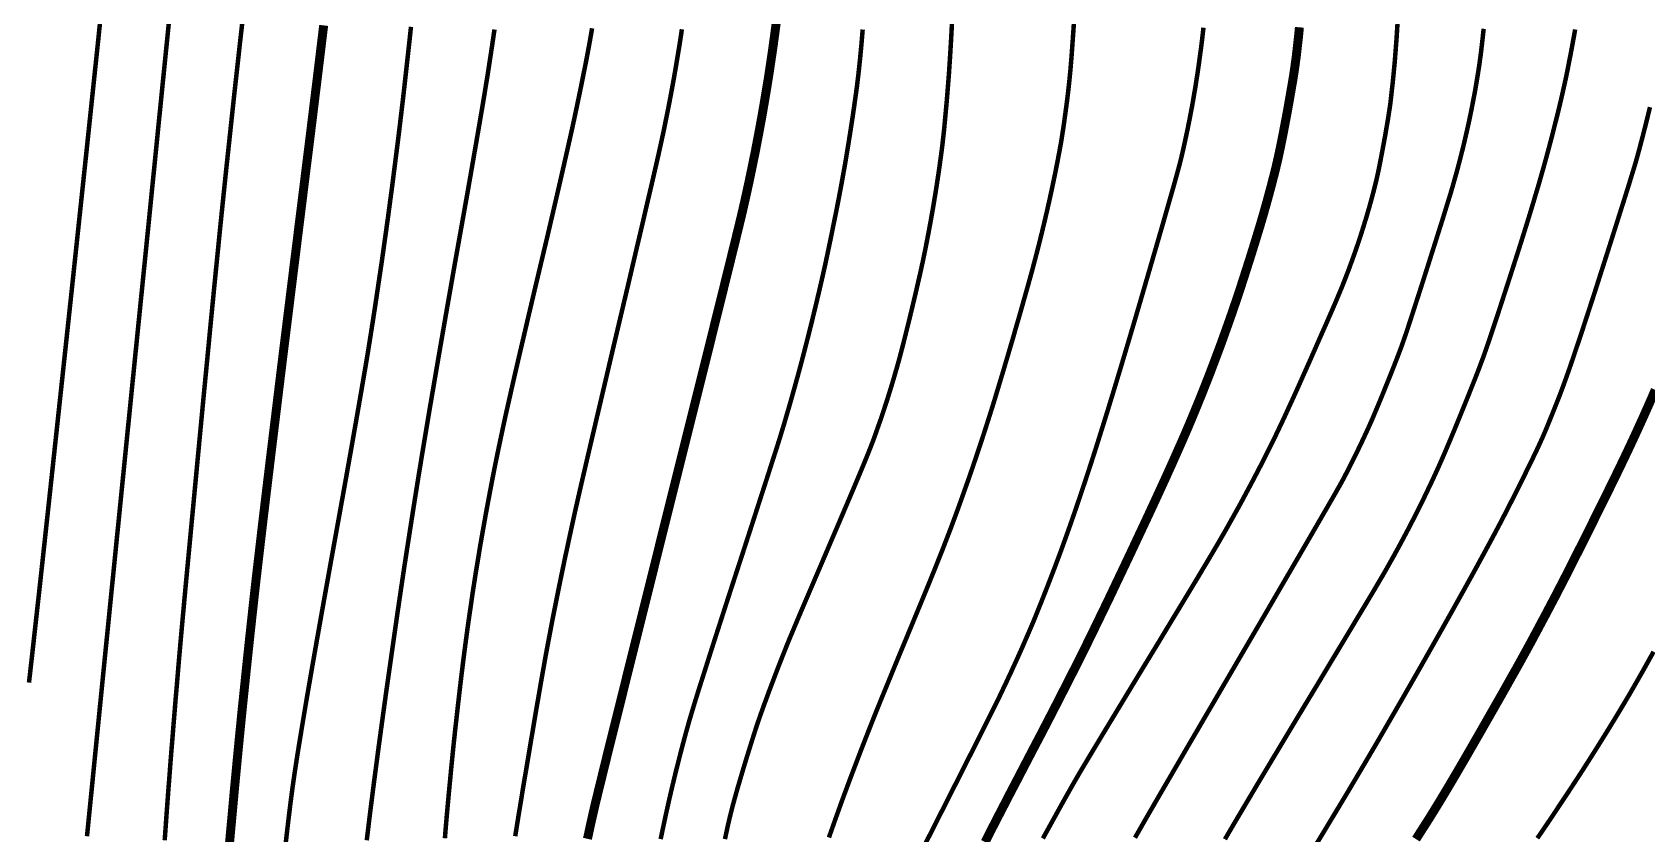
# Model space of a CAD drawing. Extents: x 36524600 to 36525730, y 2746759 to 2747713.
# Drawn here: x 36525017.2 to 36525044.22, y 2747484.62 to 2747498.03 of the extents above; entities that cross this region are included whole.
import ezdxf

# ---------------------------------------------------------------- set-up
doc = ezdxf.new("R2010")
doc.units = 0
doc.header["$LTSCALE"] = 1000
doc.header["$MEASUREMENT"] = 0
doc.layers.add('DGX', color=251, linetype='Continuous')

# ---------------------------------------------------------------- blocks, each defined once
blk = doc.blocks.new('dxt')
at = {"layer": 'DGX', "color": 253, "linetype": 'Continuous', "flags": 128}
for points, const_width in [([(36525017.148, 2747487.151), (36525017.191, 2747487.529), (36525017.247, 2747488.031), (36525017.317, 2747488.658), (36525017.399, 2747489.409), (36525017.494, 2747490.285), (36525017.602, 2747491.285), (36525017.723, 2747492.409), (36525017.857, 2747493.658), (36525017.99, 2747494.908), (36525018.11, 2747496.035), (36525018.216, 2747497.041), (36525018.309, 2747497.923), (36525018.387, 2747498.684)], 0.075), ([(36525018.119, 2747484.581), (36525018.213, 2747485.52), (36525018.335, 2747486.745), (36525018.487, 2747488.257), (36525018.668, 2747490.055), (36525018.878, 2747492.141), (36525019.118, 2747494.512), (36525019.356, 2747496.878), (36525019.565, 2747498.944)], 0.075), ([(36525019.419, 2747484.513), (36525019.435, 2747484.728), (36525019.45, 2747484.943), (36525019.466, 2747485.158), (36525019.482, 2747485.373), (36525019.499, 2747485.587), (36525019.515, 2747485.802), (36525019.532, 2747486.017), (36525019.55, 2747486.232), (36525019.567, 2747486.446), (36525019.585, 2747486.661), (36525019.602, 2747486.876), (36525019.621, 2747487.09), (36525019.639, 2747487.305), (36525019.657, 2747487.519), (36525019.676, 2747487.734), (36525019.695, 2747487.949), (36525019.717, 2747488.19), (36525019.744, 2747488.484), (36525019.776, 2747488.831), (36525019.814, 2747489.231), (36525019.857, 2747489.685), (36525019.905, 2747490.191), (36525019.958, 2747490.751), (36525020.016, 2747491.363), (36525020.075, 2747491.981), (36525020.131, 2747492.556), (36525020.182, 2747493.089), (36525020.23, 2747493.579), (36525020.274, 2747494.027), (36525020.315, 2747494.431), (36525020.351, 2747494.794), (36525020.384, 2747495.113), (36525020.415, 2747495.412), (36525020.446, 2747495.71), (36525020.478, 2747496.008), (36525020.51, 2747496.307), (36525020.542, 2747496.605), (36525020.574, 2747496.903), (36525020.607, 2747497.201), (36525020.64, 2747497.499), (36525020.676, 2747497.826), (36525020.72, 2747498.211)], 0.075), ([(36525020.496, 2747484.377), (36525020.526, 2747484.707), (36525020.559, 2747485.064), (36525020.594, 2747485.448), (36525020.633, 2747485.858), (36525020.674, 2747486.281), (36525020.716, 2747486.703), (36525020.76, 2747487.126), (36525020.804, 2747487.549), (36525020.849, 2747487.971), (36525020.895, 2747488.394), (36525020.942, 2747488.816), (36525020.991, 2747489.238), (36525021.045, 2747489.702), (36525021.11, 2747490.249), (36525021.186, 2747490.88), (36525021.273, 2747491.594), (36525021.37, 2747492.391), (36525021.479, 2747493.272), (36525021.598, 2747494.236), (36525021.728, 2747495.283), (36525021.858, 2747496.327), (36525021.975, 2747497.282), (36525022.08, 2747498.147)], 0.15), ([(36525021.445, 2747484.468), (36525021.472, 2747484.702), (36525021.5, 2747484.936), (36525021.529, 2747485.17), (36525021.56, 2747485.403), (36525021.598, 2747485.667), (36525021.648, 2747485.99), (36525021.711, 2747486.374), (36525021.785, 2747486.818), (36525021.872, 2747487.322), (36525021.971, 2747487.887), (36525022.082, 2747488.511), (36525022.205, 2747489.196), (36525022.329, 2747489.881), (36525022.442, 2747490.507), (36525022.543, 2747491.074), (36525022.632, 2747491.581), (36525022.71, 2747492.03), (36525022.777, 2747492.42), (36525022.832, 2747492.751), (36525022.875, 2747493.022), (36525022.913, 2747493.264), (36525022.95, 2747493.506), (36525022.986, 2747493.749), (36525023.022, 2747493.991), (36525023.058, 2747494.233), (36525023.092, 2747494.476), (36525023.126, 2747494.718), (36525023.16, 2747494.961), (36525023.192, 2747495.204), (36525023.225, 2747495.447), (36525023.256, 2747495.69), (36525023.287, 2747495.933), (36525023.318, 2747496.176), (36525023.348, 2747496.419), (36525023.377, 2747496.662), (36525023.406, 2747496.905), (36525023.434, 2747497.149), (36525023.461, 2747497.392), (36525023.488, 2747497.635), (36525023.515, 2747497.879), (36525023.541, 2747498.123)], 0.075), ([(36525022.801, 2747484.513), (36525022.82, 2747484.668), (36525022.841, 2747484.844), (36525022.866, 2747485.043), (36525022.894, 2747485.263), (36525022.925, 2747485.506), (36525022.96, 2747485.77), (36525022.997, 2747486.052), (36525023.037, 2747486.345), (36525023.079, 2747486.652), (36525023.123, 2747486.97), (36525023.17, 2747487.301), (36525023.219, 2747487.645), (36525023.27, 2747488), (36525023.323, 2747488.368), (36525023.378, 2747488.743), (36525023.434, 2747489.117), (36525023.492, 2747489.491), (36525023.55, 2747489.864), (36525023.609, 2747490.238), (36525023.669, 2747490.612), (36525023.73, 2747490.985), (36525023.792, 2747491.358), (36525023.855, 2747491.735), (36525023.921, 2747492.12), (36525023.988, 2747492.512), (36525024.057, 2747492.912), (36525024.128, 2747493.32), (36525024.201, 2747493.735), (36525024.275, 2747494.159), (36525024.352, 2747494.59), (36525024.427, 2747495.009), (36525024.496, 2747495.399), (36525024.559, 2747495.759), (36525024.616, 2747496.088), (36525024.668, 2747496.388), (36525024.714, 2747496.657), (36525024.755, 2747496.897), (36525024.789, 2747497.106), (36525024.821, 2747497.301), (36525024.851, 2747497.495), (36525024.881, 2747497.69), (36525024.91, 2747497.884), (36525024.939, 2747498.079)], 0.075), ([(36525024.109, 2747484.547), (36525024.123, 2747484.725), (36525024.137, 2747484.885), (36525024.15, 2747485.029), (36525024.162, 2747485.162), (36525024.174, 2747485.292), (36525024.186, 2747485.418), (36525024.198, 2747485.54), (36525024.209, 2747485.658), (36525024.22, 2747485.772), (36525024.231, 2747485.883), (36525024.242, 2747485.99), (36525024.253, 2747486.1), (36525024.266, 2747486.22), (36525024.28, 2747486.351), (36525024.296, 2747486.492), (36525024.313, 2747486.643), (36525024.331, 2747486.804), (36525024.351, 2747486.976), (36525024.372, 2747487.158), (36525024.395, 2747487.345), (36525024.418, 2747487.532), (36525024.442, 2747487.718), (36525024.467, 2747487.905), (36525024.492, 2747488.091), (36525024.519, 2747488.278), (36525024.546, 2747488.464), (36525024.573, 2747488.651), (36525024.602, 2747488.837), (36525024.631, 2747489.023), (36525024.662, 2747489.208), (36525024.692, 2747489.394), (36525024.724, 2747489.58), (36525024.757, 2747489.765), (36525024.79, 2747489.951), (36525024.824, 2747490.136), (36525024.859, 2747490.321), (36525024.894, 2747490.506), (36525024.93, 2747490.691), (36525024.967, 2747490.875), (36525025.005, 2747491.06), (36525025.044, 2747491.244), (36525025.083, 2747491.428), (36525025.123, 2747491.612), (36525025.168, 2747491.813), (36525025.221, 2747492.047), (36525025.282, 2747492.315), (36525025.352, 2747492.617), (36525025.431, 2747492.953), (36525025.517, 2747493.322), (36525025.612, 2747493.725), (36525025.716, 2747494.162), (36525025.82, 2747494.599), (36525025.915, 2747495.006), (36525026.002, 2747495.38), (36525026.081, 2747495.724), (36525026.152, 2747496.036), (36525026.215, 2747496.316), (36525026.27, 2747496.565), (36525026.316, 2747496.783), (36525026.357, 2747496.979), (36525026.395, 2747497.162), (36525026.429, 2747497.332), (36525026.461, 2747497.49), (36525026.489, 2747497.636), (36525026.514, 2747497.769), (36525026.536, 2747497.89), (36525026.555, 2747497.997), (36525026.572, 2747498.099)], 0.075), ([(36525025.286, 2747484.581), (36525025.299, 2747484.663), (36525025.317, 2747484.776), (36525025.34, 2747484.919), (36525025.369, 2747485.092), (36525025.402, 2747485.296), (36525025.441, 2747485.531), (36525025.486, 2747485.795), (36525025.535, 2747486.091), (36525025.586, 2747486.391), (36525025.633, 2747486.671), (36525025.678, 2747486.93), (36525025.719, 2747487.169), (36525025.758, 2747487.388), (36525025.793, 2747487.587), (36525025.826, 2747487.765), (36525025.856, 2747487.922), (36525025.884, 2747488.07), (36525025.912, 2747488.217), (36525025.941, 2747488.364), (36525025.971, 2747488.512), (36525026, 2747488.659), (36525026.03, 2747488.806), (36525026.06, 2747488.953), (36525026.091, 2747489.1), (36525026.121, 2747489.247), (36525026.153, 2747489.393), (36525026.184, 2747489.54), (36525026.216, 2747489.687), (36525026.248, 2747489.834), (36525026.28, 2747489.98), (36525026.313, 2747490.127), (36525026.346, 2747490.273), (36525026.386, 2747490.448), (36525026.44, 2747490.679), (36525026.507, 2747490.968), (36525026.588, 2747491.313), (36525026.682, 2747491.714), (36525026.79, 2747492.173), (36525026.911, 2747492.688), (36525027.046, 2747493.26), (36525027.181, 2747493.83), (36525027.3, 2747494.339), (36525027.406, 2747494.788), (36525027.496, 2747495.176), (36525027.573, 2747495.503), (36525027.634, 2747495.769), (36525027.681, 2747495.974), (36525027.713, 2747496.119), (36525027.738, 2747496.233), (36525027.763, 2747496.348), (36525027.787, 2747496.462), (36525027.81, 2747496.577), (36525027.833, 2747496.691), (36525027.856, 2747496.806), (36525027.878, 2747496.921), (36525027.9, 2747497.036), (36525027.921, 2747497.151), (36525027.942, 2747497.266), (36525027.962, 2747497.381), (36525027.982, 2747497.497), (36525028.001, 2747497.612), (36525028.02, 2747497.728), (36525028.039, 2747497.843), (36525028.057, 2747497.959), (36525028.075, 2747498.082)], 0.075), ([(36525026.495, 2747484.538), (36525026.518, 2747484.644), (36525026.541, 2747484.751), (36525026.565, 2747484.858), (36525026.589, 2747484.964), (36525026.613, 2747485.07), (36525026.654, 2747485.24), (36525026.727, 2747485.537), (36525026.831, 2747485.961), (36525026.968, 2747486.511), (36525027.137, 2747487.189), (36525027.337, 2747487.993), (36525027.57, 2747488.925), (36525027.834, 2747489.983), (36525028.099, 2747491.043), (36525028.332, 2747491.977), (36525028.534, 2747492.785), (36525028.704, 2747493.468), (36525028.842, 2747494.026), (36525028.949, 2747494.459), (36525029.024, 2747494.766), (36525029.068, 2747494.947), (36525029.096, 2747495.067), (36525029.123, 2747495.186), (36525029.15, 2747495.305), (36525029.176, 2747495.425), (36525029.202, 2747495.544), (36525029.227, 2747495.664), (36525029.252, 2747495.783), (36525029.276, 2747495.903), (36525029.301, 2747496.023), (36525029.324, 2747496.143), (36525029.347, 2747496.263), (36525029.37, 2747496.383), (36525029.392, 2747496.504), (36525029.414, 2747496.624), (36525029.435, 2747496.744), (36525029.456, 2747496.865), (36525029.476, 2747496.985), (36525029.496, 2747497.106), (36525029.516, 2747497.227), (36525029.535, 2747497.348), (36525029.553, 2747497.468), (36525029.571, 2747497.589), (36525029.589, 2747497.71), (36525029.606, 2747497.832), (36525029.623, 2747497.953), (36525029.639, 2747498.074), (36525029.655, 2747498.195)], 0.15), ([(36525027.72, 2747484.533), (36525027.744, 2747484.648), (36525027.769, 2747484.765), (36525027.794, 2747484.882), (36525027.819, 2747484.998), (36525027.845, 2747485.113), (36525027.87, 2747485.225), (36525027.896, 2747485.336), (36525027.922, 2747485.445), (36525027.948, 2747485.553), (36525027.973, 2747485.658), (36525028, 2747485.763), (36525028.026, 2747485.868), (36525028.053, 2747485.973), (36525028.08, 2747486.077), (36525028.108, 2747486.182), (36525028.136, 2747486.286), (36525028.165, 2747486.39), (36525028.194, 2747486.494), (36525028.232, 2747486.624), (36525028.287, 2747486.806), (36525028.359, 2747487.039), (36525028.45, 2747487.324), (36525028.557, 2747487.661), (36525028.682, 2747488.05), (36525028.824, 2747488.49), (36525028.984, 2747488.982), (36525029.144, 2747489.473), (36525029.285, 2747489.909), (36525029.408, 2747490.29), (36525029.514, 2747490.617), (36525029.601, 2747490.889), (36525029.671, 2747491.106), (36525029.722, 2747491.269), (36525029.755, 2747491.378), (36525029.78, 2747491.459), (36525029.804, 2747491.54), (36525029.827, 2747491.621), (36525029.851, 2747491.702), (36525029.875, 2747491.783), (36525029.898, 2747491.865), (36525029.921, 2747491.946), (36525029.944, 2747492.028), (36525029.967, 2747492.109), (36525029.989, 2747492.191), (36525030.012, 2747492.272), (36525030.034, 2747492.354), (36525030.056, 2747492.436), (36525030.078, 2747492.517), (36525030.099, 2747492.599), (36525030.121, 2747492.681), (36525030.142, 2747492.763), (36525030.163, 2747492.845), (36525030.184, 2747492.927), (36525030.205, 2747493.009), (36525030.225, 2747493.091), (36525030.246, 2747493.173), (36525030.266, 2747493.255), (36525030.286, 2747493.338), (36525030.306, 2747493.42), (36525030.326, 2747493.502), (36525030.345, 2747493.585), (36525030.365, 2747493.667), (36525030.384, 2747493.75), (36525030.403, 2747493.832), (36525030.422, 2747493.914), (36525030.441, 2747493.997), (36525030.46, 2747494.084), (36525030.482, 2747494.182), (36525030.505, 2747494.291), (36525030.53, 2747494.41), (36525030.557, 2747494.539), (36525030.586, 2747494.679), (36525030.616, 2747494.829), (36525030.649, 2747494.989), (36525030.682, 2747495.155), (36525030.714, 2747495.321), (36525030.745, 2747495.487), (36525030.775, 2747495.653), (36525030.805, 2747495.819), (36525030.833, 2747495.986), (36525030.86, 2747496.152), (36525030.887, 2747496.319), (36525030.912, 2747496.481), (36525030.935, 2747496.632), (36525030.956, 2747496.773), (36525030.974, 2747496.904), (36525030.991, 2747497.024), (36525031.006, 2747497.134), (36525031.018, 2747497.233), (36525031.029, 2747497.322), (36525031.038, 2747497.406), (36525031.047, 2747497.49), (36525031.056, 2747497.574), (36525031.064, 2747497.658), (36525031.072, 2747497.742), (36525031.08, 2747497.826), (36525031.087, 2747497.91), (36525031.094, 2747497.994), (36525031.101, 2747498.078)], 0.075), ([(36525032.598, 2747498.232), (36525032.585, 2747497.988), (36525032.572, 2747497.76), (36525032.559, 2747497.549), (36525032.546, 2747497.354), (36525032.532, 2747497.176), (36525032.519, 2747497.015), (36525032.507, 2747496.866), (36525032.494, 2747496.728), (36525032.482, 2747496.599), (36525032.471, 2747496.479), (36525032.46, 2747496.369), (36525032.449, 2747496.269), (36525032.439, 2747496.179), (36525032.429, 2747496.098), (36525032.419, 2747496.022), (36525032.409, 2747495.945), (36525032.398, 2747495.869), (36525032.388, 2747495.793), (36525032.377, 2747495.717), (36525032.366, 2747495.641), (36525032.354, 2747495.565), (36525032.343, 2747495.489), (36525032.331, 2747495.413), (36525032.319, 2747495.338), (36525032.306, 2747495.262), (36525032.294, 2747495.186), (36525032.281, 2747495.11), (36525032.268, 2747495.035), (36525032.254, 2747494.959), (36525032.241, 2747494.883), (36525032.227, 2747494.808), (36525032.213, 2747494.732), (36525032.199, 2747494.657), (36525032.184, 2747494.581), (36525032.17, 2747494.506), (36525032.155, 2747494.43), (36525032.14, 2747494.355), (36525032.124, 2747494.28), (36525032.108, 2747494.2), (36525032.088, 2747494.111), (36525032.067, 2747494.012), (36525032.042, 2747493.905), (36525032.015, 2747493.788), (36525031.986, 2747493.661), (36525031.954, 2747493.526), (36525031.919, 2747493.381), (36525031.884, 2747493.236), (36525031.85, 2747493.098), (36525031.818, 2747492.969), (36525031.787, 2747492.847), (36525031.758, 2747492.734), (36525031.73, 2747492.628), (36525031.704, 2747492.531), (36525031.679, 2747492.441), (36525031.654, 2747492.356), (36525031.63, 2747492.272), (36525031.606, 2747492.19), (36525031.581, 2747492.108), (36525031.556, 2747492.027), (36525031.531, 2747491.948), (36525031.507, 2747491.869), (36525031.481, 2747491.792), (36525031.456, 2747491.715), (36525031.431, 2747491.639), (36525031.405, 2747491.562), (36525031.378, 2747491.486), (36525031.351, 2747491.41), (36525031.324, 2747491.333), (36525031.297, 2747491.257), (36525031.269, 2747491.182), (36525031.233, 2747491.089), (36525031.182, 2747490.961), (36525031.116, 2747490.799), (36525031.034, 2747490.603), (36525030.937, 2747490.372), (36525030.824, 2747490.106), (36525030.696, 2747489.806), (36525030.553, 2747489.472), (36525030.41, 2747489.137), (36525030.282, 2747488.838), (36525030.169, 2747488.575), (36525030.071, 2747488.346), (36525029.989, 2747488.152), (36525029.923, 2747487.994), (36525029.871, 2747487.871), (36525029.835, 2747487.783), (36525029.807, 2747487.712), (36525029.779, 2747487.641), (36525029.751, 2747487.571), (36525029.723, 2747487.5), (36525029.695, 2747487.429), (36525029.668, 2747487.358), (36525029.641, 2747487.287), (36525029.614, 2747487.216), (36525029.587, 2747487.145), (36525029.56, 2747487.074), (36525029.533, 2747487.003), (36525029.507, 2747486.932), (36525029.481, 2747486.86), (36525029.454, 2747486.789), (36525029.429, 2747486.718), (36525029.403, 2747486.646), (36525029.376, 2747486.57), (36525029.347, 2747486.485), (36525029.315, 2747486.39), (36525029.282, 2747486.286), (36525029.246, 2747486.173), (36525029.208, 2747486.051), (36525029.167, 2747485.92), (36525029.124, 2747485.779), (36525029.082, 2747485.638), (36525029.043, 2747485.507), (36525029.007, 2747485.384), (36525028.975, 2747485.27), (36525028.946, 2747485.165), (36525028.92, 2747485.069), (36525028.898, 2747484.981), (36525028.878, 2747484.903), (36525028.861, 2747484.829), (36525028.844, 2747484.755), (36525028.828, 2747484.681), (36525028.812, 2747484.607), (36525028.796, 2747484.533)], 0.075), ([(36525034.64, 2747498.237), (36525034.618, 2747497.92), (36525034.598, 2747497.642), (36525034.578, 2747497.402), (36525034.558, 2747497.2), (36525034.54, 2747497.037), (36525034.523, 2747496.897), (36525034.506, 2747496.766), (36525034.489, 2747496.645), (36525034.474, 2747496.532), (36525034.459, 2747496.429), (36525034.444, 2747496.335), (36525034.431, 2747496.249), (36525034.418, 2747496.173), (36525034.405, 2747496.102), (36525034.392, 2747496.03), (36525034.378, 2747495.959), (36525034.365, 2747495.887), (36525034.351, 2747495.816), (36525034.337, 2747495.745), (36525034.323, 2747495.673), (36525034.308, 2747495.602), (36525034.293, 2747495.531), (36525034.278, 2747495.46), (36525034.263, 2747495.388), (36525034.247, 2747495.317), (36525034.232, 2747495.246), (36525034.216, 2747495.175), (36525034.2, 2747495.104), (36525034.184, 2747495.033), (36525034.167, 2747494.962), (36525034.151, 2747494.891), (36525034.134, 2747494.821), (36525034.117, 2747494.75), (36525034.1, 2747494.679), (36525034.082, 2747494.609), (36525034.065, 2747494.538), (36525034.047, 2747494.467), (36525034.029, 2747494.397), (36525034.011, 2747494.326), (36525033.993, 2747494.256), (36525033.974, 2747494.186), (36525033.955, 2747494.115), (36525033.937, 2747494.045), (36525033.917, 2747493.975), (36525033.898, 2747493.905), (36525033.877, 2747493.83), (36525033.854, 2747493.747), (36525033.828, 2747493.654), (36525033.799, 2747493.553), (36525033.768, 2747493.443), (36525033.734, 2747493.323), (36525033.697, 2747493.195), (36525033.657, 2747493.059), (36525033.617, 2747492.917), (36525033.575, 2747492.776), (36525033.534, 2747492.635), (36525033.492, 2747492.495), (36525033.451, 2747492.354), (36525033.408, 2747492.214), (36525033.366, 2747492.074), (36525033.324, 2747491.934), (36525033.281, 2747491.794), (36525033.237, 2747491.655), (36525033.193, 2747491.515), (36525033.148, 2747491.376), (36525033.103, 2747491.237), (36525033.057, 2747491.098), (36525033.011, 2747490.96), (36525032.964, 2747490.821), (36525032.917, 2747490.683), (36525032.869, 2747490.545), (36525032.82, 2747490.407), (36525032.771, 2747490.269), (36525032.722, 2747490.132), (36525032.672, 2747489.994), (36525032.621, 2747489.857), (36525032.57, 2747489.72), (36525032.514, 2747489.575), (36525032.451, 2747489.411), (36525032.379, 2747489.23), (36525032.3, 2747489.032), (36525032.212, 2747488.815), (36525032.116, 2747488.581), (36525032.012, 2747488.33), (36525031.901, 2747488.061), (36525031.789, 2747487.791), (36525031.684, 2747487.539), (36525031.588, 2747487.305), (36525031.499, 2747487.087), (36525031.417, 2747486.888), (36525031.343, 2747486.705), (36525031.277, 2747486.54), (36525031.219, 2747486.393), (36525031.164, 2747486.254), (36525031.11, 2747486.115), (36525031.056, 2747485.976), (36525031.003, 2747485.836), (36525030.95, 2747485.697), (36525030.897, 2747485.557), (36525030.845, 2747485.418), (36525030.793, 2747485.278), (36525030.738, 2747485.128), (36525030.677, 2747484.958), (36525030.61, 2747484.769), (36525030.536, 2747484.56)], 0.075), ([(36525036.805, 2747498.109), (36525036.796, 2747498.035), (36525036.788, 2747497.962), (36525036.779, 2747497.888), (36525036.77, 2747497.814), (36525036.76, 2747497.74), (36525036.75, 2747497.666), (36525036.74, 2747497.592), (36525036.73, 2747497.519), (36525036.72, 2747497.445), (36525036.709, 2747497.371), (36525036.698, 2747497.298), (36525036.686, 2747497.224), (36525036.675, 2747497.151), (36525036.663, 2747497.077), (36525036.65, 2747497.004), (36525036.638, 2747496.931), (36525036.625, 2747496.857), (36525036.612, 2747496.784), (36525036.598, 2747496.711), (36525036.584, 2747496.638), (36525036.57, 2747496.565), (36525036.555, 2747496.492), (36525036.541, 2747496.419), (36525036.525, 2747496.346), (36525036.51, 2747496.274), (36525036.494, 2747496.201), (36525036.478, 2747496.128), (36525036.462, 2747496.056), (36525036.445, 2747495.983), (36525036.428, 2747495.911), (36525036.403, 2747495.813), (36525036.363, 2747495.665), (36525036.308, 2747495.467), (36525036.237, 2747495.219), (36525036.152, 2747494.92), (36525036.051, 2747494.571), (36525035.935, 2747494.172), (36525035.804, 2747493.722), (36525035.669, 2747493.261), (36525035.54, 2747492.826), (36525035.419, 2747492.419), (36525035.304, 2747492.039), (36525035.196, 2747491.686), (36525035.094, 2747491.36), (36525035, 2747491.06), (36525034.912, 2747490.788), (36525034.829, 2747490.535), (36525034.748, 2747490.294), (36525034.67, 2747490.063), (36525034.594, 2747489.844), (36525034.52, 2747489.635), (36525034.449, 2747489.438), (36525034.381, 2747489.252), (36525034.315, 2747489.077), (36525034.252, 2747488.913), (36525034.193, 2747488.76), (36525034.137, 2747488.618), (36525034.085, 2747488.486), (36525034.036, 2747488.365), (36525033.992, 2747488.255), (36525033.951, 2747488.155), (36525033.913, 2747488.067), (36525033.877, 2747487.983), (36525033.841, 2747487.9), (36525033.805, 2747487.817), (36525033.769, 2747487.734), (36525033.732, 2747487.652), (36525033.695, 2747487.569), (36525033.657, 2747487.486), (36525033.619, 2747487.404), (36525033.582, 2747487.322), (36525033.543, 2747487.24), (36525033.505, 2747487.157), (36525033.466, 2747487.076), (36525033.427, 2747486.994), (36525033.388, 2747486.912), (36525033.348, 2747486.831), (36525033.308, 2747486.749), (36525033.253, 2747486.638), (36525033.166, 2747486.465), (36525033.049, 2747486.233), (36525032.901, 2747485.939), (36525032.722, 2747485.585), (36525032.512, 2747485.17), (36525032.271, 2747484.695), (36525032, 2747484.159)], 0.075), ([(36525038.41, 2747498.115), (36525038.403, 2747498.035), (36525038.395, 2747497.955), (36525038.386, 2747497.876), (36525038.377, 2747497.797), (36525038.368, 2747497.717), (36525038.359, 2747497.638), (36525038.348, 2747497.554), (36525038.335, 2747497.46), (36525038.32, 2747497.356), (36525038.302, 2747497.243), (36525038.281, 2747497.12), (36525038.258, 2747496.987), (36525038.233, 2747496.845), (36525038.206, 2747496.693), (36525038.177, 2747496.54), (36525038.15, 2747496.398), (36525038.124, 2747496.266), (36525038.1, 2747496.144), (36525038.076, 2747496.031), (36525038.054, 2747495.929), (36525038.033, 2747495.837), (36525038.013, 2747495.754), (36525037.994, 2747495.676), (36525037.973, 2747495.596), (36525037.952, 2747495.515), (36525037.931, 2747495.433), (36525037.908, 2747495.349), (36525037.885, 2747495.263), (36525037.861, 2747495.177), (36525037.836, 2747495.088), (36525037.81, 2747494.995), (36525037.78, 2747494.892), (36525037.747, 2747494.781), (36525037.71, 2747494.661), (36525037.671, 2747494.532), (36525037.628, 2747494.394), (36525037.582, 2747494.247), (36525037.532, 2747494.091), (36525037.481, 2747493.931), (36525037.429, 2747493.771), (36525037.376, 2747493.611), (36525037.322, 2747493.452), (36525037.267, 2747493.292), (36525037.211, 2747493.133), (36525037.154, 2747492.975), (36525037.097, 2747492.816), (36525037.038, 2747492.658), (36525036.979, 2747492.501), (36525036.919, 2747492.343), (36525036.858, 2747492.186), (36525036.796, 2747492.03), (36525036.733, 2747491.873), (36525036.669, 2747491.717), (36525036.605, 2747491.562), (36525036.536, 2747491.399), (36525036.459, 2747491.221), (36525036.374, 2747491.029), (36525036.282, 2747490.822), (36525036.182, 2747490.601), (36525036.074, 2747490.365), (36525035.958, 2747490.114), (36525035.834, 2747489.848), (36525035.708, 2747489.58), (36525035.587, 2747489.322), (36525035.469, 2747489.073), (36525035.355, 2747488.834), (36525035.246, 2747488.604), (36525035.14, 2747488.384), (36525035.038, 2747488.174), (36525034.941, 2747487.974), (36525034.842, 2747487.772), (36525034.736, 2747487.559), (36525034.622, 2747487.333), (36525034.502, 2747487.097), (36525034.375, 2747486.848), (36525034.241, 2747486.588), (36525034.1, 2747486.315), (36525033.951, 2747486.032), (36525033.806, 2747485.754), (36525033.674, 2747485.5), (36525033.554, 2747485.271), (36525033.448, 2747485.065), (36525033.354, 2747484.884), (36525033.273, 2747484.726), (36525033.205, 2747484.593), (36525033.15, 2747484.484)], 0.15), ([(36525040.054, 2747498.203), (36525040.045, 2747498.066), (36525040.037, 2747497.938), (36525040.028, 2747497.82), (36525040.02, 2747497.712), (36525040.012, 2747497.613), (36525040.005, 2747497.524), (36525039.997, 2747497.444), (36525039.99, 2747497.37), (36525039.983, 2747497.298), (36525039.976, 2747497.228), (36525039.969, 2747497.159), (36525039.961, 2747497.093), (36525039.954, 2747497.029), (36525039.947, 2747496.967), (36525039.94, 2747496.907), (36525039.933, 2747496.844), (36525039.923, 2747496.774), (36525039.911, 2747496.697), (36525039.898, 2747496.612), (36525039.883, 2747496.521), (36525039.866, 2747496.422), (36525039.848, 2747496.315), (36525039.827, 2747496.202), (36525039.806, 2747496.088), (36525039.786, 2747495.982), (36525039.767, 2747495.884), (36525039.749, 2747495.793), (36525039.732, 2747495.709), (36525039.715, 2747495.633), (36525039.7, 2747495.564), (36525039.685, 2747495.502), (36525039.67, 2747495.444), (36525039.656, 2747495.387), (36525039.641, 2747495.329), (36525039.625, 2747495.271), (36525039.61, 2747495.214), (36525039.594, 2747495.157), (36525039.578, 2747495.099), (36525039.561, 2747495.042), (36525039.545, 2747494.985), (36525039.528, 2747494.928), (36525039.51, 2747494.871), (36525039.493, 2747494.814), (36525039.475, 2747494.757), (36525039.457, 2747494.7), (36525039.439, 2747494.643), (36525039.421, 2747494.587), (36525039.402, 2747494.53), (36525039.383, 2747494.474), (36525039.363, 2747494.417), (36525039.344, 2747494.361), (36525039.324, 2747494.305), (36525039.304, 2747494.249), (36525039.284, 2747494.193), (36525039.263, 2747494.137), (36525039.243, 2747494.081), (36525039.222, 2747494.025), (36525039.2, 2747493.97), (36525039.179, 2747493.914), (36525039.157, 2747493.859), (36525039.135, 2747493.803), (36525039.113, 2747493.748), (36525039.09, 2747493.693), (36525039.062, 2747493.627), (36525039.025, 2747493.538), (36525038.977, 2747493.427), (36525038.919, 2747493.294), (36525038.851, 2747493.138), (36525038.772, 2747492.961), (36525038.684, 2747492.76), (36525038.586, 2747492.538), (36525038.485, 2747492.312), (36525038.391, 2747492.101), (36525038.303, 2747491.906), (36525038.22, 2747491.726), (36525038.144, 2747491.56), (36525038.073, 2747491.411), (36525038.009, 2747491.276), (36525037.95, 2747491.157), (36525037.895, 2747491.045), (36525037.838, 2747490.933), (36525037.782, 2747490.822), (36525037.725, 2747490.711), (36525037.667, 2747490.601), (36525037.609, 2747490.49), (36525037.55, 2747490.38), (36525037.491, 2747490.27), (36525037.432, 2747490.16), (36525037.372, 2747490.051), (36525037.311, 2747489.942), (36525037.25, 2747489.833), (36525037.189, 2747489.724), (36525037.127, 2747489.616), (36525037.064, 2747489.508), (36525037.001, 2747489.4), (36525036.927, 2747489.275), (36525036.832, 2747489.115), (36525036.715, 2747488.919), (36525036.576, 2747488.689), (36525036.415, 2747488.423), (36525036.233, 2747488.123), (36525036.03, 2747487.787), (36525035.804, 2747487.417), (36525035.58, 2747487.048), (36525035.381, 2747486.719), (36525035.205, 2747486.429), (36525035.054, 2747486.179), (36525034.927, 2747485.968), (36525034.824, 2747485.796), (36525034.745, 2747485.664), (36525034.691, 2747485.571), (36525034.646, 2747485.493), (36525034.596, 2747485.406), (36525034.542, 2747485.31), (36525034.482, 2747485.204), (36525034.418, 2747485.089), (36525034.349, 2747484.964), (36525034.275, 2747484.83), (36525034.196, 2747484.687), (36525034.117, 2747484.544)], 0.075), ([(36525041.494, 2747498.09), (36525041.479, 2747497.948), (36525041.464, 2747497.818), (36525041.45, 2747497.698), (36525041.435, 2747497.588), (36525041.422, 2747497.489), (36525041.408, 2747497.4), (36525041.395, 2747497.317), (36525041.381, 2747497.234), (36525041.367, 2747497.151), (36525041.353, 2747497.068), (36525041.338, 2747496.985), (36525041.322, 2747496.903), (36525041.306, 2747496.82), (36525041.29, 2747496.737), (36525041.273, 2747496.655), (36525041.256, 2747496.572), (36525041.238, 2747496.49), (36525041.22, 2747496.408), (36525041.201, 2747496.326), (36525041.182, 2747496.244), (36525041.163, 2747496.162), (36525041.143, 2747496.08), (36525041.122, 2747495.998), (36525041.102, 2747495.917), (36525041.08, 2747495.835), (36525041.059, 2747495.754), (36525041.037, 2747495.673), (36525041.014, 2747495.591), (36525040.991, 2747495.51), (36525040.968, 2747495.429), (36525040.941, 2747495.338), (36525040.906, 2747495.224), (36525040.864, 2747495.089), (36525040.816, 2747494.932), (36525040.759, 2747494.753), (36525040.696, 2747494.552), (36525040.625, 2747494.329), (36525040.548, 2747494.085), (36525040.47, 2747493.841), (36525040.4, 2747493.623), (36525040.337, 2747493.429), (36525040.282, 2747493.259), (36525040.235, 2747493.115), (36525040.195, 2747492.994), (36525040.162, 2747492.899), (36525040.137, 2747492.827), (36525040.115, 2747492.765), (36525040.089, 2747492.696), (36525040.06, 2747492.619), (36525040.027, 2747492.535), (36525039.992, 2747492.444), (36525039.953, 2747492.346), (36525039.911, 2747492.241), (36525039.865, 2747492.128), (36525039.82, 2747492.016), (36525039.777, 2747491.911), (36525039.737, 2747491.814), (36525039.699, 2747491.724), (36525039.664, 2747491.641), (36525039.632, 2747491.565), (36525039.602, 2747491.497), (36525039.575, 2747491.437), (36525039.549, 2747491.38), (36525039.523, 2747491.323), (36525039.496, 2747491.266), (36525039.47, 2747491.21), (36525039.443, 2747491.153), (36525039.416, 2747491.097), (36525039.389, 2747491.041), (36525039.361, 2747490.984), (36525039.334, 2747490.928), (36525039.306, 2747490.872), (36525039.278, 2747490.816), (36525039.25, 2747490.761), (36525039.221, 2747490.705), (36525039.193, 2747490.649), (36525039.164, 2747490.594), (36525039.135, 2747490.539), (36525039.083, 2747490.445), (36525038.987, 2747490.276), (36525038.845, 2747490.03), (36525038.659, 2747489.709), (36525038.428, 2747489.311), (36525038.152, 2747488.838), (36525037.832, 2747488.288), (36525037.466, 2747487.662), (36525037.099, 2747487.034), (36525036.774, 2747486.478), (36525036.491, 2747485.994), (36525036.251, 2747485.581), (36525036.052, 2747485.24), (36525035.896, 2747484.97), (36525035.782, 2747484.772), (36525035.71, 2747484.646), (36525035.659, 2747484.556)], 0.075), ([(36525043.025, 2747498.079), (36525043.01, 2747497.991), (36525042.992, 2747497.894), (36525042.973, 2747497.79), (36525042.952, 2747497.677), (36525042.928, 2747497.556), (36525042.903, 2747497.426), (36525042.875, 2747497.289), (36525042.843, 2747497.143), (36525042.809, 2747496.99), (36525042.771, 2747496.828), (36525042.73, 2747496.658), (36525042.685, 2747496.481), (36525042.638, 2747496.295), (36525042.587, 2747496.102), (36525042.532, 2747495.898), (36525042.471, 2747495.681), (36525042.405, 2747495.452), (36525042.333, 2747495.21), (36525042.256, 2747494.955), (36525042.173, 2747494.688), (36525042.085, 2747494.408), (36525041.991, 2747494.116), (36525041.899, 2747493.83), (36525041.815, 2747493.573), (36525041.74, 2747493.342), (36525041.673, 2747493.139), (36525041.614, 2747492.963), (36525041.564, 2747492.815), (36525041.522, 2747492.694), (36525041.489, 2747492.6), (36525041.457, 2747492.516), (36525041.422, 2747492.421), (36525041.382, 2747492.317), (36525041.337, 2747492.203), (36525041.288, 2747492.08), (36525041.235, 2747491.947), (36525041.177, 2747491.804), (36525041.115, 2747491.651), (36525041.053, 2747491.499), (36525040.994, 2747491.356), (36525040.939, 2747491.224), (36525040.887, 2747491.101), (36525040.84, 2747490.989), (36525040.795, 2747490.887), (36525040.754, 2747490.794), (36525040.717, 2747490.712), (36525040.682, 2747490.635), (36525040.646, 2747490.558), (36525040.61, 2747490.481), (36525040.573, 2747490.404), (36525040.537, 2747490.328), (36525040.5, 2747490.251), (36525040.462, 2747490.175), (36525040.425, 2747490.099), (36525040.387, 2747490.023), (36525040.348, 2747489.947), (36525040.31, 2747489.871), (36525040.271, 2747489.796), (36525040.232, 2747489.72), (36525040.192, 2747489.645), (36525040.152, 2747489.57), (36525040.112, 2747489.495), (36525040.072, 2747489.42), (36525040.031, 2747489.346), (36525039.99, 2747489.271), (36525039.948, 2747489.197), (36525039.907, 2747489.123), (36525039.865, 2747489.049), (36525039.823, 2747488.975), (36525039.78, 2747488.902), (36525039.722, 2747488.804), (36525039.635, 2747488.656), (36525039.517, 2747488.459), (36525039.369, 2747488.213), (36525039.192, 2747487.918), (36525038.984, 2747487.573), (36525038.747, 2747487.178), (36525038.479, 2747486.735), (36525038.207, 2747486.283), (36525037.956, 2747485.865), (36525037.726, 2747485.481), (36525037.518, 2747485.131), (36525037.33, 2747484.814), (36525037.164, 2747484.531)], 0.075), ([(36525044.278, 2747496.779), (36525044.246, 2747496.649), (36525044.215, 2747496.523), (36525044.185, 2747496.405), (36525044.157, 2747496.295), (36525044.13, 2747496.194), (36525044.106, 2747496.101), (36525044.083, 2747496.016), (36525044.062, 2747495.939), (36525044.043, 2747495.871), (36525044.018, 2747495.786), (36525043.979, 2747495.66), (36525043.928, 2747495.493), (36525043.863, 2747495.285), (36525043.784, 2747495.036), (36525043.692, 2747494.745), (36525043.587, 2747494.414), (36525043.468, 2747494.042), (36525043.348, 2747493.666), (36525043.236, 2747493.323), (36525043.135, 2747493.013), (36525043.042, 2747492.736), (36525042.96, 2747492.493), (36525042.886, 2747492.282), (36525042.822, 2747492.105), (36525042.768, 2747491.961), (36525042.719, 2747491.837), (36525042.673, 2747491.722), (36525042.63, 2747491.615), (36525042.59, 2747491.516), (36525042.553, 2747491.425), (36525042.518, 2747491.342), (36525042.486, 2747491.267), (36525042.456, 2747491.201), (36525042.424, 2747491.131), (36525042.384, 2747491.045), (36525042.336, 2747490.945), (36525042.28, 2747490.829), (36525042.216, 2747490.699), (36525042.144, 2747490.553), (36525042.064, 2747490.392), (36525041.975, 2747490.216), (36525041.876, 2747490.021), (36525041.764, 2747489.806), (36525041.638, 2747489.569), (36525041.499, 2747489.312), (36525041.347, 2747489.033), (36525041.181, 2747488.733), (36525041.002, 2747488.412), (36525040.81, 2747488.07), (36525040.613, 2747487.722), (36525040.421, 2747487.384), (36525040.234, 2747487.057), (36525040.051, 2747486.739), (36525039.873, 2747486.432), (36525039.701, 2747486.135), (36525039.532, 2747485.848), (36525039.369, 2747485.572), (36525039.199, 2747485.286), (36525039.011, 2747484.974), (36525038.806, 2747484.634), (36525038.583, 2747484.267)], 0.075), ([(36525044.366, 2747492.049), (36525044.274, 2747491.836), (36525044.175, 2747491.613), (36525044.068, 2747491.378), (36525043.954, 2747491.132), (36525043.832, 2747490.875), (36525043.703, 2747490.608), (36525043.566, 2747490.329), (36525043.43, 2747490.055), (36525043.305, 2747489.802), (36525043.19, 2747489.571), (36525043.084, 2747489.361), (36525042.989, 2747489.172), (36525042.904, 2747489.004), (36525042.829, 2747488.858), (36525042.764, 2747488.733), (36525042.705, 2747488.618), (36525042.644, 2747488.503), (36525042.584, 2747488.389), (36525042.524, 2747488.275), (36525042.463, 2747488.161), (36525042.402, 2747488.047), (36525042.341, 2747487.933), (36525042.28, 2747487.819), (36525042.213, 2747487.696), (36525042.136, 2747487.557), (36525042.049, 2747487.4), (36525041.951, 2747487.227), (36525041.844, 2747487.036), (36525041.726, 2747486.828), (36525041.597, 2747486.603), (36525041.459, 2747486.361), (36525041.319, 2747486.118), (36525041.189, 2747485.892), (36525041.067, 2747485.683), (36525040.953, 2747485.49), (36525040.849, 2747485.314), (36525040.753, 2747485.155), (36525040.665, 2747485.012), (36525040.587, 2747484.886), (36525040.512, 2747484.768), (36525040.437, 2747484.651), (36525040.362, 2747484.533)], 0.15), ([(36525042.393, 2747484.548), (36525042.463, 2747484.65), (36525042.54, 2747484.763), (36525042.624, 2747484.887), (36525042.714, 2747485.023), (36525042.812, 2747485.17), (36525042.916, 2747485.327), (36525043.027, 2747485.496), (36525043.141, 2747485.671), (36525043.254, 2747485.847), (36525043.365, 2747486.023), (36525043.476, 2747486.2), (36525043.586, 2747486.377), (36525043.695, 2747486.555), (36525043.803, 2747486.734), (36525043.91, 2747486.913), (36525044.028, 2747487.117), (36525044.171, 2747487.368), (36525044.338, 2747487.668)], 0.075)]:
    blk.add_lwpolyline(points, dxfattribs=dict(at, const_width=const_width))

msp = doc.modelspace()

# ---------------------------------------------------------------- block references
msp.add_blockref('dxt', (0, 0))

doc.saveas('drawing.dxf')
